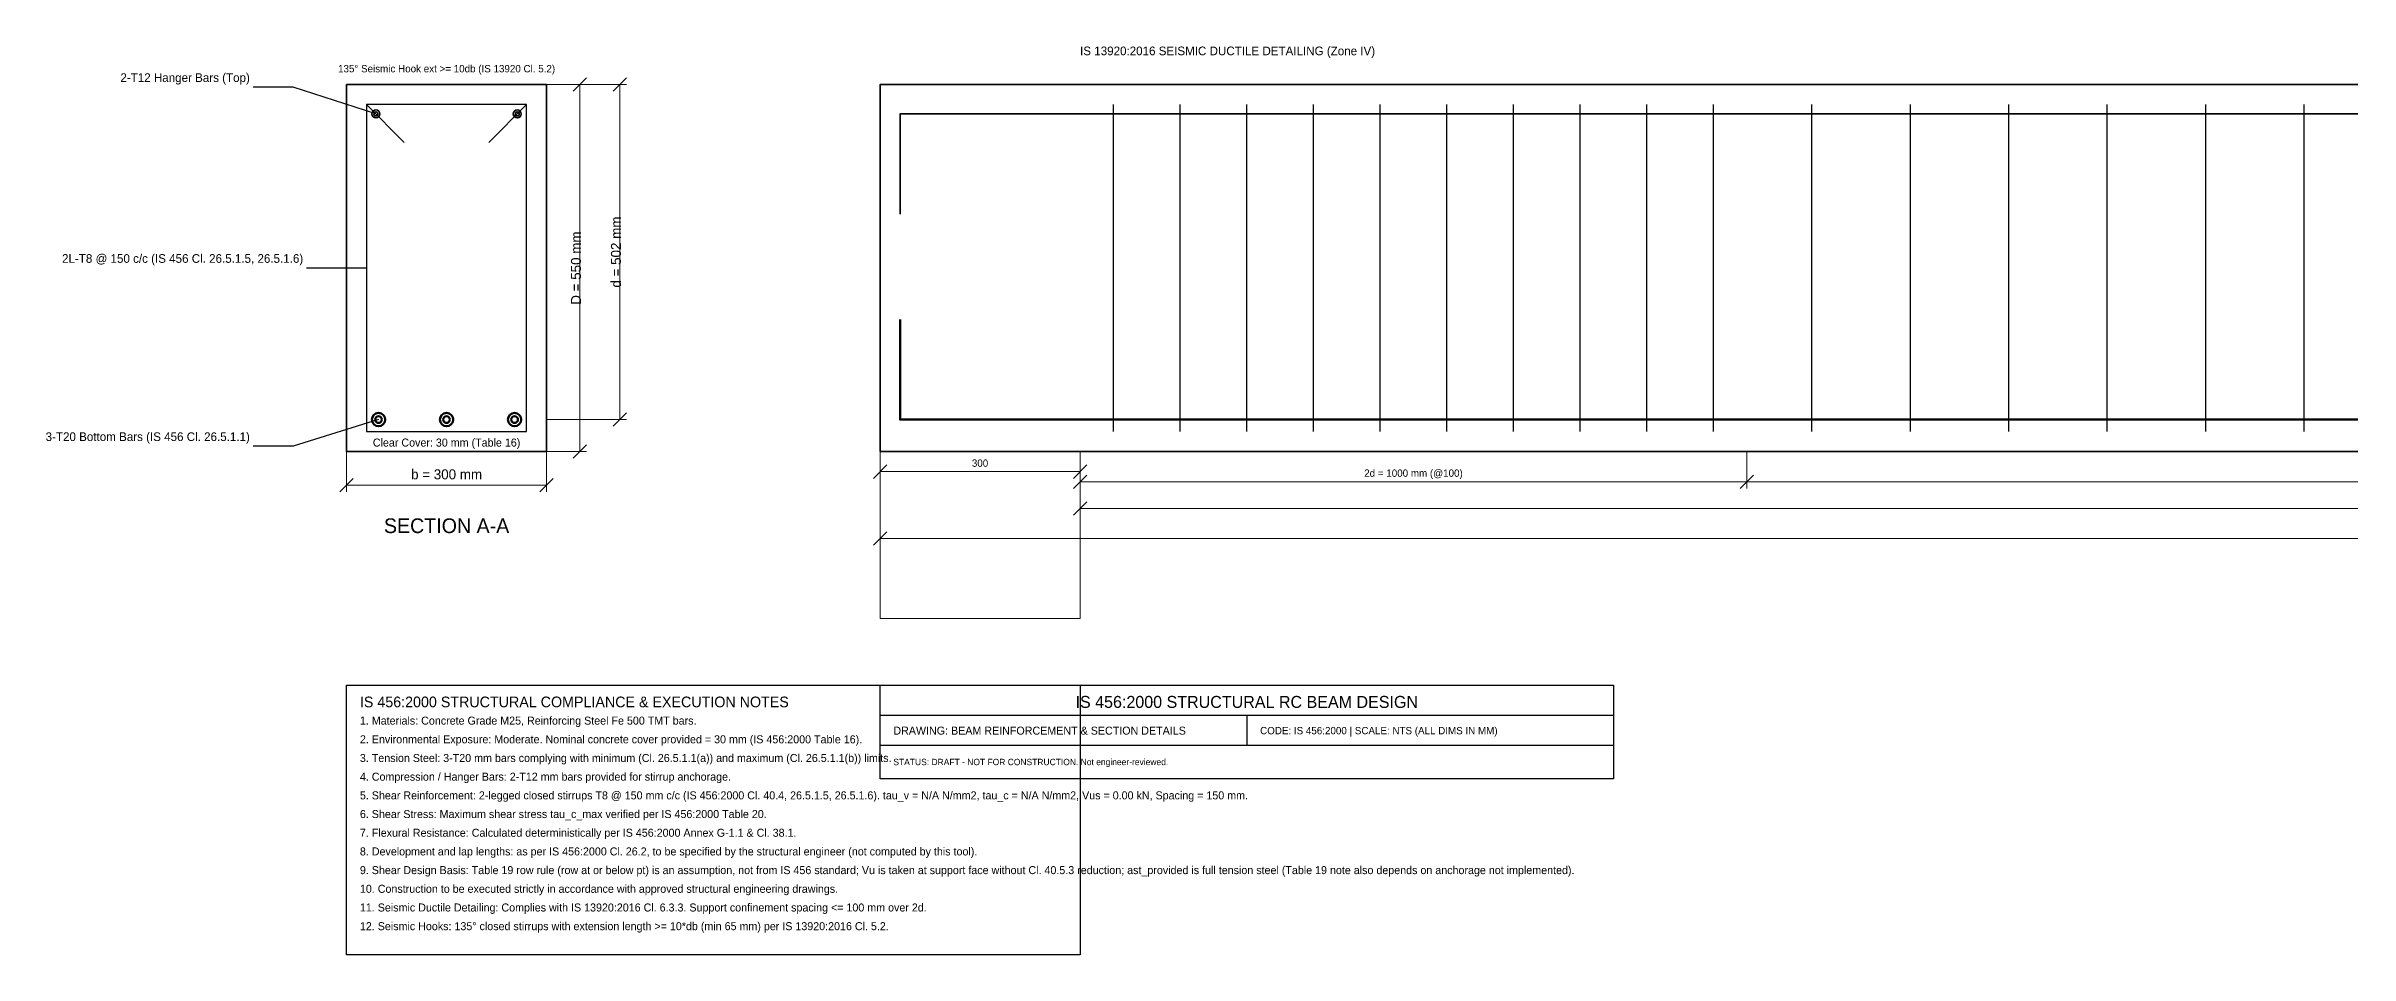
# Model space of a CAD drawing. Header units: millimetres. Extents: x -451 to 6410, y -754 to 621.
# Drawn here: x -451 to 3004, y -754 to 608 of the extents above; entities that cross this region are included whole.
import ezdxf
from ezdxf.enums import TextEntityAlignment as Align

# ---------------------------------------------------------------- set-up
doc = ezdxf.new("R2010")
doc.units = ezdxf.units.MM
for name, color, linetype, lineweight in [('ANNOTATIONS', 6, 'Continuous', 25), ('DIMENSIONS', 2, 'Continuous', 18), ('HATCH', 8, 'Continuous', 13), ('OUTLINE', 7, 'Continuous', 35), ('REBAR_MAIN', 1, 'Continuous', 50), ('REBAR_TOP', 3, 'Continuous', 35), ('STIRRUPS', 4, 'Continuous', 25), ('TITLE_BLOCK', 5, 'Continuous', 25)]:
    doc.layers.add(name, color=color, linetype=linetype, lineweight=lineweight)

msp = doc.modelspace()

# ---------------------------------------------------------------- linework, layer by layer
at = {"layer": 'ANNOTATIONS'}
for p, q in [((-80, 546), (-140, 546)), ((44, 506), (-80, 546)), ((30, 275), (-60, 275)), ((48, 48), (-80, 8)), ((-80, 8), (-140, 8))]:
    msp.add_line(p, q, dxfattribs=at)
at = {"layer": 'DIMENSIONS'}
for p, q in [((340, 540), (360, 560)), ((400, 540), (420, 560)), ((300, 550), (360, 550)), ((300, 550), (420, 550)), ((350, 0), (350, 550)), ((410, 48), (410, 550)), ((300, 48), (420, 48)), ((400, 38), (420, 58)), ((0, 0), (0, -60)), ((300, 0), (300, -60)), ((300, 0), (360, 0)), ((340, -10), (360, 10)), ((800, 0), (800, -140)), ((800, 0), (800, -40)), ((1100, 0), (1100, -55)), ((1100, 0), (1100, -95)), ((1100, 0), (1100, -40)), ((2100, 0), (2100, -55)), ((2100, 0), (2100, -55)), ((790, -40), (810, -20)), ((800, -30), (1100, -30)), ((1090, -40), (1110, -20)), ((-10, -60), (10, -40)), ((0, -50), (300, -50)), ((290, -60), (310, -40)), ((1090, -55), (1110, -35)), ((1100, -45), (2100, -45)), ((2090, -55), (2110, -35)), ((2090, -55), (2110, -35)), ((2100, -45), (5100, -45)), ((1090, -95), (1110, -75)), ((1100, -85), (6100, -85)), ((790, -140), (810, -120)), ((800, -130), (6400, -130))]:
    msp.add_line(p, q, dxfattribs=at)
at = {"layer": 'HATCH'}
msp.add_lwpolyline([(800, -250), (1100, -250), (1100, 0), (800, 0), (800, -250)], close=True, dxfattribs=at)
at = {"layer": 'OUTLINE'}
for points in [[(0, 0), (300, 0), (300, 550), (0, 550), (0, 0)], [(800, 0), (6400, 0), (6400, 550), (800, 550), (800, 0)]]:
    msp.add_lwpolyline(points, close=True, dxfattribs=at)
at = {"layer": 'REBAR_MAIN'}
msp.add_lwpolyline([(830, 198), (830, 48), (6370, 48), (6370, 198)], dxfattribs=at)
for centre, radius in [((48, 48), 10), ((48, 48), 5), ((150, 48), 10), ((150, 48), 5), ((252, 48), 10), ((252, 48), 5)]:
    msp.add_circle(centre, radius, dxfattribs=at)
at = {"layer": 'REBAR_TOP'}
msp.add_lwpolyline([(830, 356), (830, 506), (6370, 506), (6370, 356)], dxfattribs=at)
for centre, radius in [((44, 506), 6), ((44, 506), 3), ((256, 506), 6), ((256, 506), 3)]:
    msp.add_circle(centre, radius, dxfattribs=at)
at = {"layer": 'STIRRUPS'}
for p, q in [((30, 520), (86.57, 463.43)), ((270, 520), (213.43, 463.43)), ((1150, 30), (1150, 520)), ((1250, 30), (1250, 520)), ((1350, 30), (1350, 520)), ((1450, 30), (1450, 520)), ((1550, 30), (1550, 520)), ((1650, 30), (1650, 520)), ((1750, 30), (1750, 520)), ((1850, 30), (1850, 520)), ((1950, 30), (1950, 520)), ((2050, 30), (2050, 520)), ((2197.62, 30), (2197.62, 520)), ((2345.24, 30), (2345.24, 520)), ((2492.86, 30), (2492.86, 520)), ((2640.48, 30), (2640.48, 520)), ((2788.1, 30), (2788.1, 520)), ((2935.71, 30), (2935.71, 520))]:
    msp.add_line(p, q, dxfattribs=at)
msp.add_lwpolyline([(30, 30), (270, 30), (270, 520), (30, 520), (30, 30)], close=True, dxfattribs=at)
at = {"layer": 'TITLE_BLOCK'}
for p, q in [((800, -395), (1900, -395)), ((1350, -395), (1350, -440)), ((800, -440), (1900, -440))]:
    msp.add_line(p, q, dxfattribs=at)
for points in [[(0, -350), (1100, -350), (1100, -754), (0, -754), (0, -350)], [(800, -350), (1900, -350), (1900, -490), (800, -490), (800, -350)]]:
    msp.add_lwpolyline(points, close=True, dxfattribs=at)

# ---------------------------------------------------------------- texts
at = {"layer": 'ANNOTATIONS'}
msp.add_text('IS 13920:2016 SEISMIC DUCTILE DETAILING (Zone IV)', height=13, dxfattribs=at).set_placement((1100, 590), align=Align.BOTTOM_LEFT)
for s, p in [('2-T12 Hanger Bars (Top)', (-145, 550)), ('2L-T8 @ 150 c/c (IS 456 Cl. 26.5.1.5, 26.5.1.6)', (-65, 279)), ('3-T20 Bottom Bars (IS 456 Cl. 26.5.1.1)', (-145, 12))]:
    msp.add_text(s, height=13, dxfattribs=at).set_placement(p, align=Align.BOTTOM_RIGHT)
for s, height, p in [('135° Seismic Hook ext >= 10db (IS 13920 Cl. 5.2)', 11, (150, 565)), ('Clear Cover: 30 mm (Table 16)', 12, (150, 4))]:
    msp.add_text(s, height=height, dxfattribs=at).set_placement(p, align=Align.BOTTOM_CENTER)
msp.add_text('SECTION A-A', height=22, dxfattribs=at).set_placement((150, -100), align=Align.TOP_CENTER)
for s, p in [('1. Materials: Concrete Grade M25, Reinforcing Steel Fe 500 TMT bars.', (20, -403)), ('2. Environmental Exposure: Moderate. Nominal concrete cover provided = 30 mm (IS 456:2000 Table 16).', (20, -431)), ('4. Compression / Hanger Bars: 2-T12 mm bars provided for stirrup anchorage.', (20, -487)), ('3. Tension Steel: 3-T20 mm bars complying with minimum (Cl. 26.5.1.1(a)) and maximum (Cl. 26.5.1.1(b)) limits.', (20, -459)), ('5. Shear Reinforcement: 2-legged closed stirrups T8 @ 150 mm c/c (IS 456:2000 Cl. 40.4, 26.5.1.5, 26.5.1.6). tau_v = N/A N/mm2, tau_c = N/A N/mm2, Vus = 0.00 kN, Spacing = 150 mm.', (20, -515)), ('6. Shear Stress: Maximum shear stress tau_c_max verified per IS 456:2000 Table 20.', (20, -543)), ('7. Flexural Resistance: Calculated deterministically per IS 456:2000 Annex G-1.1 & Cl. 38.1.', (20, -571)), ('8. Development and lap lengths: as per IS 456:2000 Cl. 26.2, to be specified by the structural engineer (not computed by this tool).', (20, -599)), ('9. Shear Design Basis: Table 19 row rule (row at or below pt) is an assumption, not from IS 456 standard; Vu is taken at support face without Cl. 40.5.3 reduction; ast_provided is full tension steel (Table 19 note also depends on anchorage not implemented).', (20, -627)), ('10. Construction to be executed strictly in accordance with approved structural engineering drawings.', (20, -655)), ('11. Seismic Ductile Detailing: Complies with IS 13920:2016 Cl. 6.3.3. Support confinement spacing <= 100 mm over 2d.', (20, -683)), ('12. Seismic Hooks: 135° closed stirrups with extension length >= 10*db (min 65 mm) per IS 13920:2016 Cl. 5.2.', (20, -711))]:
    msp.add_text(s, height=12, dxfattribs=at).set_placement(p, align=Align.MIDDLE_LEFT)
at = {"layer": 'DIMENSIONS'}
for s, p in [('d = 502 mm', (416, 299)), ('D = 550 mm', (356, 275))]:
    msp.add_text(s, height=15, rotation=90, dxfattribs=at).set_placement(p, align=Align.BOTTOM_CENTER)
for s, height, p in [('b = 300 mm', 15, (150, -46)), ('300', 11, (950, -26)), ('2d = 1000 mm (@100)', 11, (1600, -41))]:
    msp.add_text(s, height=height, dxfattribs=at).set_placement(p, align=Align.BOTTOM_CENTER)
at = {"layer": 'TITLE_BLOCK'}
for s, height, p in [('IS 456:2000 STRUCTURAL COMPLIANCE & EXECUTION NOTES', 16, (20, -375)), ('DRAWING: BEAM REINFORCEMENT & SECTION DETAILS', 12, (820, -418)), ('CODE: IS 456:2000 | SCALE: NTS (ALL DIMS IN MM)', 11, (1370, -418)), ('STATUS: DRAFT - NOT FOR CONSTRUCTION. Not engineer-reviewed.', 9.5, (820, -465))]:
    msp.add_text(s, height=height, dxfattribs=at).set_placement(p, align=Align.MIDDLE_LEFT)
msp.add_text('IS 456:2000 STRUCTURAL RC BEAM DESIGN', height=18, dxfattribs=at).set_placement((1350, -375), align=Align.MIDDLE_CENTER)

doc.saveas('drawing.dxf')
